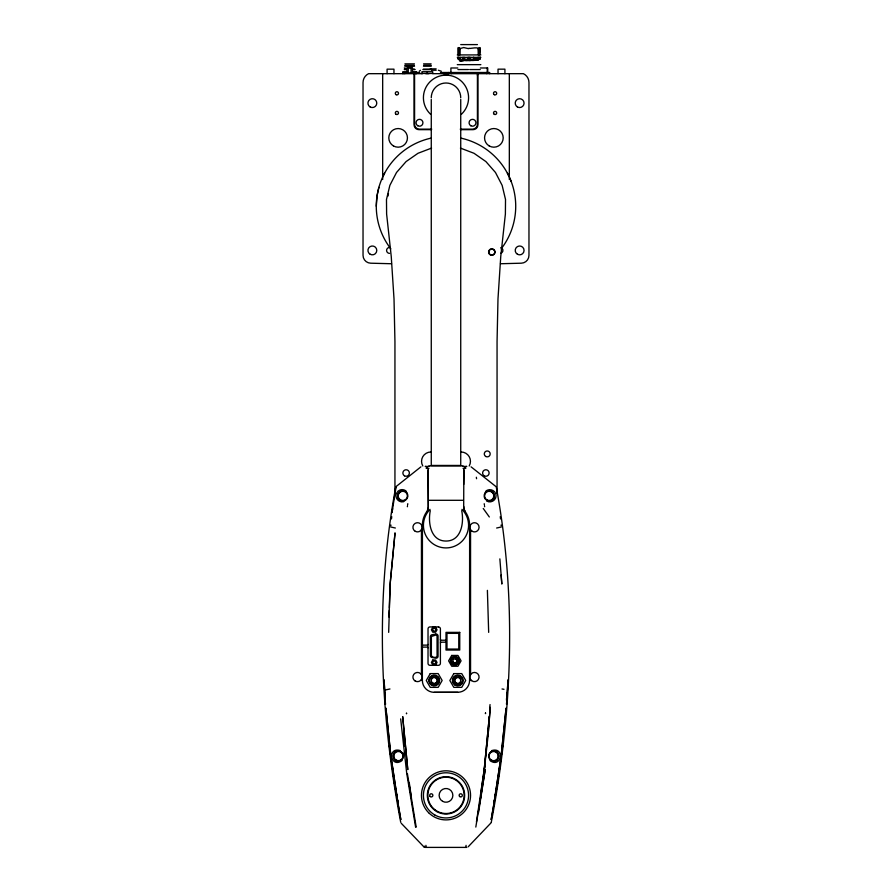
<?xml version="1.0" encoding="UTF-8"?>
<svg xmlns="http://www.w3.org/2000/svg" width="892" height="892" viewBox="0 0 892 892"><rect width="100%" height="100%" fill="white"/><g stroke="black" fill="none" stroke-linecap="round" stroke-linejoin="round"><path stroke-width="1.34" d="M458.811 54.914L458.655 48.659L459.257 48.179L459.28 54.914M459.625 54.914L459.759 48.201L459.781 54.914M460.729 99.425L460.729 465.446L431.271 465.446L431.271 99.436M463.271 57.367L462.814 58.827L464.542 58.839L464.542 57.367M478.368 54.914L478.402 48.201L478.525 54.914M478.87 54.914C478.134 44.912 480.431 47.354 479.495 54.914L479.874 47.544M385.288 694.355L385.288 692.995M459.268 58.839C458.153 54.713 459.759 62.418 460.25 57.367M468.11 58.749L468.177 57.367L468.088 58.839L470.051 58.839L470.051 57.367M473.83 58.56L473.83 57.367C472.883 60.723 476.161 57.244 475.347 57.634M478.212 58.56L478.212 57.367C477.075 58.917 479.417 59.652 479.127 57.935M479.874 47.822L479.785 48.636M462.837 58.839L462.87 57.367L462.747 58.56M468.166 58.56L468.177 57.367M463.728 484.445L463.985 470.207M388.667 632.361L389.358 610.407M389.447 607.664L390.228 582.967L395.011 533.082L390.228 582.967L388.901 616.985M459.023 57.367L459.034 58.604M480.219 57.634L480.13 58.649L480.242 57.422M501.092 525.644L501.126 524.987M506.466 700.198L506.589 698.012M376.29 206.23L377.093 195.604L378.888 187.365M465.981 846.497L466.07 845.348M487.991 736.591L490.232 707.401L487.991 736.591L483.564 776.564L485.17 763.63M459.146 54.914L459.28 48.201L458.733 48.636M475.38 58.805L475.369 57.935M501.159 755.769L506.054 708.281L501.159 755.769L494.012 802.967L499.899 764.054M489.73 707.401L490.043 704.568M407.611 504.95L407.778 503.69M391.454 518.888L391.755 516.702M407.365 506.745L407.466 505.965M480.799 793.724L484.233 769.506L489.329 716.622L484.233 769.506L476.451 821.922M481.513 791.416L479.64 803.759M392.614 508.663L391.989 512.677L396.059 487.043M478.547 812.512L485.215 769.606L475.815 827.074M491.28 822.29C512.398 711.928 516.914 597.584 496.22 486.798L471.076 466.839M383.069 176.248L384.63 173.16M491.091 822.814L468.177 846.798M419.262 71.226L420.455 70.312M478.48 48.681C477.543 46.507 468.69 49.238 469.002 48.213M479.985 58.805L479.829 57.367M458.276 47.822L458.276 54.914L458.276 47.544M428.026 644.448L427.346 645.128L422.384 645.128M440.403 642.876L441.094 642.184L446 642.184M485.293 492.44C494.703 484.624 498.595 504.181 486.898 500.557M420.924 466.839L395.78 486.809C375.086 597.584 379.602 711.939 400.72 822.29M402.169 759.672C391.978 767.287 389.659 746.637 401.255 751.744M401.902 760.642C390.752 768.804 386.905 746.794 400.062 750.495M459.737 48.213L459.146 48.636M485.549 491.403C488.56 488.292 494.358 489.585 495.684 493.7A3.981 2.542 79.8 0 1 496.041 495.751C496.208 500.379 490.455 503.623 486.586 500.925M401.233 823.271L423.823 846.798L424.536 846.341L424.124 847.054L424.391 846.43M473.641 58.827L473.596 57.367M459.67 48.681L463.673 47.544L468.601 48.67M490.734 751.744C502.308 746.671 500.055 767.064 489.931 759.761M431.583 148.094L418.025 153.268L406.105 161.564L396.527 172.479L389.86 185.369L386.481 199.496L386.615 214.013L391.242 256.417L394.019 298.987L394.944 341.636L394.944 493.332M405.091 500.557C401.813 502.218 397.576 499.542 397.687 495.885A2.999 1.706 -79.8 0 1 398.022 494.079C399.215 490.511 404.422 489.619 406.797 492.54M491.726 750.596C504.983 746.403 501.516 768.748 490.154 760.698M478.692 59.942L478.012 59.764M460.818 61.035L460.138 60.946L462.758 60.756M477.833 60.255L465.657 60.667M496.643 528.019L501.393 526.949M385.199 690.007L389.96 688.97M414.256 73.579L416.542 73.389M432.743 73.456L421.938 73.456M476.607 60.243L477.443 60.199M470.708 60.433L469.069 60.478M443.893 75.251L448.107 75.251M403.585 501.739C399.839 502.731 395.858 499.587 395.959 495.751A3.981 2.542 -79.8 0 1 396.304 493.733L398.022 491.169L400.006 489.976A14.863 9.288 -77.7 0 1 406.44 491.403M462.703 60.667L464.141 60.611M473.474 59.374L474.745 59.329M475.915 60.043L459.402 60.589L461.03 60.734M472.648 60.388L473.998 60.344M465.368 59.931L459.402 60.21L461.03 60.344M500.468 263.742L521.318 263.196A7.85 7.85 0 0 0 528.967 255.346L528.967 82.51A9.823 9.823 0 0 0 523.426 73.679L433.211 73.679M472.392 60.388L473.685 60.355M466.605 59.809L465.234 59.842L478.681 59.385M464.241 58.839L464.253 57.935M463.383 58.839L464.52 58.839M460.729 44.6L477.421 44.6M457.295 54.914L480.855 54.914M457.295 57.367L480.855 57.367M468.768 58.56L469.37 58.56M458.276 59.329L479.874 59.329M404.912 63.856L414.434 63.856M423.566 63.856L431.126 63.856M457.295 64.648L480.855 64.648M404.912 65.328L414.434 65.328M423.566 65.328L431.126 65.328M404.812 66.22L414.535 66.22M423.466 66.22L431.226 66.22M406.808 66.9L412.528 66.9M404.266 67.982L405.28 67.982M457.786 67.982L450.906 67.982L450.906 72.497M480.364 67.982L487.734 67.982L487.734 72.497M430.29 68.862L436.177 68.862M404.723 69.163L406.228 69.163M413.174 69.163L414.624 69.163M423.377 69.163L431.315 69.163M457.919 69.554L468.445 69.554M469.705 69.554L480.219 69.554M404.266 69.609L405.849 69.609M413.487 69.609L415.07 69.609M422.931 69.609L431.761 69.609M431.683 70.245L436.177 70.245M438.373 70.245L441.317 71.226M406.919 71.717L402.794 71.717L402.794 73.679M413.487 71.717L416.542 71.717L416.542 73.679M415.594 72.497L419.742 72.497M440.47 72.497L489.697 72.497L489.697 73.679M403.485 72.888L415.862 72.888M422.306 73.679L368.574 73.679A9.823 9.823 0 0 0 363.033 82.51L363.033 255.346A7.85 7.85 0 0 0 370.682 263.196L391.532 263.742M425.752 73.679L428.94 73.679M477.421 75.251L477.934 73.679L477.934 124.757A4.906 4.906 0 0 1 473.016 129.663L460.551 129.663M431.728 129.15L419.485 129.15A4.906 4.906 0 0 1 414.579 124.244L414.579 73.679M460.272 129.15L472.515 129.15A4.906 4.906 0 0 0 477.421 124.244L477.421 73.679M431.449 129.663L418.984 129.663A4.906 4.906 0 0 1 414.066 124.757L414.066 73.679M428.818 465.936L463.082 465.936M429.375 466.427L425.216 466.427A1.427 1.427 0 0 1 426.198 466.828L428.06 468.679L428.16 469.917L428.316 506.4A9.812 9.812 0 0 1 427.48 510.224M462.625 466.427L466.784 466.427A1.427 1.427 0 0 0 465.802 466.828L463.94 468.679L463.84 469.917L463.684 506.4A9.812 9.812 0 0 0 465.412 511.975M426.198 468.389L428.929 468.389M463.071 468.389L465.802 468.389M428.818 500.3L463.082 500.3M446 640.222L441.094 640.222L440.403 639.531M422.384 647.101L427.346 647.101L428.026 647.782M422.429 525.343L422.373 680.484A11.841 11.841 0 0 0 434.214 692.326L457.786 692.27A11.786 11.786 0 0 0 469.571 680.484L469.627 525.343A23.627 23.627 0 0 0 465.457 511.941A9.812 9.812 0 0 1 463.728 506.388M434.214 692.326L457.786 692.326M425.239 847.4L466.772 847.4M469.315 57.367L469.883 57.634M402.794 73.389L405.091 73.579M502.04 688.97L503.991 689.304M460.172 58.827L459.871 57.935M390.607 526.949L395.357 528.019M460.417 148.094L473.975 153.268L485.895 161.564L495.473 172.479L502.14 185.369L505.519 199.496L505.385 214.013L500.758 256.417L497.981 298.987L497.056 341.636L497.056 493.332M478.424 48.213L479.004 54.914M458.12 58.783L458.321 57.367M483.252 508.496L489.329 516.981M402.883 752.893L403.229 753.506M507.37 173.16L508.931 176.248M509.667 177.843L511.194 181.555M470.051 58.805L469.928 57.935M415.616 827.174L406.719 773.331L400.675 718.885M407.376 773.554L416.185 827.074M392.101 764.054L397.988 802.967L390.841 755.769L385.946 708.281L390.841 755.769M476.35 477.242L476.562 478.725M409.227 782.429L411.424 797.704M484.523 505.965L484.635 506.734M500.245 516.702L500.546 518.888M484.222 503.701L484.389 504.95M457.908 57.389L458.009 58.616L457.997 57.367M403.652 732.522L404.946 746.303M501.126 574.95L501.839 584.059L499.866 558.883M425.93 845.348L426.019 846.497M390.874 524.987L390.908 525.644M487.389 590.37L488.671 632.361M428.015 470.207L428.272 506.388A9.812 9.812 0 0 1 426.588 511.975M506.712 692.995L506.712 694.355M509.332 73.679L509.332 179.526M504.917 73.679L504.917 69.163L498.037 69.163L498.037 73.679M487.244 67.982L487.244 72.497M486.753 72.497L486.753 73.679M478.881 57.367L478.881 58.839M477.9 57.367L477.9 58.839M470.552 529.725L470.552 674.943M470.552 679.47L470.552 680.484M461.71 510.703C464.175 522.444 461.432 541.11 446 541.054C430.568 541.11 427.825 522.444 430.29 510.703M451.397 72.497L451.397 73.679M448.453 72.497L448.453 73.679M432.743 73.679L432.743 71.717L421.938 71.717L421.938 73.679M427.346 71.717L427.346 73.456M421.448 529.502L421.448 674.943M421.448 679.47L421.448 680.484M412.505 72.888L412.505 68.182L406.841 68.182L406.841 72.888M411.089 68.182L411.089 72.888M408.257 68.182L408.257 72.888M393.963 73.679L393.963 69.163L387.083 69.163L387.083 73.679M382.668 73.679L382.668 179.526M431.271 97.73A14.729 14.729 0 0 1 446 83.001A14.729 14.729 0 0 1 460.729 97.73M461.967 509.377A22.579 22.579 0 0 1 461.967 541.31A22.579 22.579 0 0 1 430.033 541.31A22.579 22.579 0 0 1 430.033 509.377M403.296 500.947A5.084 5.084 0 0 1 398.077 494.023A5.084 5.084 0 0 1 406.618 492.54A5.084 5.084 0 0 1 404.031 500.813M457.117 661.451A2.353 2.353 0 0 1 456.503 662.511M456.013 662.879A2.353 2.353 0 0 1 452.802 662.02M452.802 659.667A2.353 2.353 0 0 1 453.66 658.798M456.013 658.798A2.353 2.353 0 0 1 457.117 660.236M460.673 682.146A3.334 3.334 0 0 1 458.644 683.707M456.916 683.707A3.334 3.334 0 0 1 456.113 677.586M459.447 677.586A3.334 3.334 0 0 1 460.673 678.812M435.887 677.586A3.334 3.334 0 0 1 435.084 683.707M433.356 683.707A3.334 3.334 0 0 1 431.327 682.146M431.327 678.812A3.334 3.334 0 0 1 432.553 677.586M422.373 525.343A23.627 23.627 0 0 1 426.543 511.941M422.786 465.981A9.333 9.333 0 0 1 430.869 451.999M461.131 451.999A9.333 9.333 0 0 1 469.214 465.981M500.769 247.575A2.944 2.944 0 0 1 500.769 253.261M387.975 196.062A58.917 58.917 0 0 1 388.466 193.564M430.412 114.076A22.579 22.579 0 0 1 429.911 81.886A22.579 22.579 0 0 1 462.089 81.886A22.579 22.579 0 0 1 461.588 114.076M389.536 253.361A2.944 2.944 0 0 1 386.593 250.418A2.944 2.944 0 0 1 389.536 247.474M460.751 138.093A69.71 69.71 0 0 1 501.181 248.835M390.819 248.835A69.71 69.71 0 0 1 431.249 138.093M479.495 48.659L479.483 54.914L479.495 48.659M480.152 57.367L480.152 58.56L480.152 57.367M508.005 680.061L506.556 704.212L508.005 680.061M485.516 712.987L485.46 713.622A29.023 16.981 -64.6 0 1 485.516 712.987M431.382 636.442L431.36 655.564C431.918 657.426 436.456 658.341 437.08 656.222L437.047 635.762L435.92 635.037L431.382 636.442M502.653 745.545L497.625 782.63L491.191 819.503L497.625 782.63L502.653 745.545M432.798 627.31L431.382 629.763L432.798 632.216L435.63 632.216L437.047 629.763L435.63 627.31L432.798 627.31M432.798 660.013L431.382 662.466L432.798 664.919L435.63 664.919L437.047 662.466L435.63 660.013L432.798 660.013M430.245 673.605L426.276 680.484L430.245 687.353L438.184 687.353L442.153 680.484L438.184 673.605L430.245 673.605M451.72 655.442L448.598 660.838L451.72 666.246L457.953 666.246L461.075 660.838L457.953 655.442L451.72 655.442M453.816 673.605L449.847 680.484L453.816 687.353L461.755 687.353L465.724 680.484L461.755 673.605L453.816 673.605M435.753 634.067L431.996 634.736A1.962 1.962 0 0 0 430.379 636.665L430.379 655.564A1.962 1.962 0 0 0 431.996 657.493L435.753 658.162A1.962 1.962 0 0 0 438.061 656.222L438.061 636.007A1.962 1.962 0 0 0 435.753 634.067M470.82 59.697L472.024 59.675L470.82 59.697M476.328 59.363L475.626 59.396L476.417 59.363M476.339 60.266L475.447 60.299L476.339 60.266M463.818 59.876L462.703 59.92L463.818 59.876M469.069 59.742L467.977 59.775L469.069 59.742M438.44 626.92L430 626.92A1.962 1.962 0 0 0 428.026 628.882L428.026 663.347A1.962 1.962 0 0 0 430 665.309L438.44 665.309A1.962 1.962 0 0 0 440.403 663.347L440.403 628.882A1.962 1.962 0 0 0 438.44 626.92M459.748 632.372L446 632.372L446 650.045L459.748 650.045L459.748 632.372M458.767 633.353L446.981 633.353L446.981 649.064L458.767 649.064L458.767 633.353M400.809 819.503L394.375 782.63L389.347 745.545L394.375 782.63L400.809 819.503M407.767 769.506L402.671 716.622L407.767 769.506M406.54 713.622L406.484 712.987A29.023 16.981 64.6 0 1 406.54 713.622M385.455 704.39L384.106 680.061L385.455 704.39M436.667 811.519A18.654 18.654 0 0 0 464.654 795.363A18.654 18.654 0 0 0 436.667 779.207A18.654 18.654 0 0 0 436.667 811.519M434.939 809.769A18.163 18.163 0 0 0 464.007 797.727A18.163 18.163 0 0 0 439.054 778.582A18.163 18.163 0 0 0 434.939 809.769M430.145 796.489A1.594 1.594 0 0 0 432.81 795.776A1.594 1.594 0 0 0 430.858 793.824A1.594 1.594 0 0 0 430.145 796.489M459.603 796.489A1.594 1.594 0 0 0 462.268 795.776A1.594 1.594 0 0 0 460.317 793.824A1.594 1.594 0 0 0 459.603 796.489M442.566 801.317A6.868 6.868 0 0 0 452.868 795.363A6.868 6.868 0 0 0 442.566 789.409A6.868 6.868 0 0 0 442.566 801.317M471.556 680.618A4.616 4.616 0 0 0 479.026 677.786A4.616 4.616 0 0 0 472.838 672.724A4.616 4.616 0 0 0 471.556 680.618M472.169 531.309A4.616 4.616 0 0 0 479.093 527.306A4.616 4.616 0 0 0 472.169 523.314A4.616 4.616 0 0 0 472.169 531.309M415.215 531.298A4.616 4.616 0 0 0 422.139 527.306A4.616 4.616 0 0 0 415.226 523.303A4.616 4.616 0 0 0 415.215 531.298M415.215 681.042A4.616 4.616 0 0 0 422.139 677.039A4.616 4.616 0 0 0 415.215 673.047A4.616 4.616 0 0 0 415.215 681.042M486.664 500.289A5.084 5.084 0 0 0 494.279 495.885A5.084 5.084 0 0 0 486.664 491.481A5.084 5.084 0 0 0 486.664 500.289M491.079 760.486A5.084 5.084 0 0 0 498.706 756.082A5.084 5.084 0 0 0 491.079 751.688A5.084 5.084 0 0 0 491.079 760.486M395.836 760.486A5.084 5.084 0 0 0 403.463 756.082A5.084 5.084 0 0 0 395.836 751.688A5.084 5.084 0 0 0 395.836 760.486M428.639 812.712A24.552 24.552 0 0 0 469.716 801.718A24.552 24.552 0 0 0 439.644 771.647A24.552 24.552 0 0 0 428.639 812.712M486.898 499.888A4.616 4.616 0 0 0 493.822 495.885A4.616 4.616 0 0 0 486.898 491.893A4.616 4.616 0 0 0 486.898 499.888M491.314 760.084A4.616 4.616 0 0 0 498.238 756.082A4.616 4.616 0 0 0 491.314 752.09A4.616 4.616 0 0 0 491.314 760.084M396.07 760.084A4.616 4.616 0 0 0 402.994 756.082A4.616 4.616 0 0 0 396.07 752.09A4.616 4.616 0 0 0 396.07 760.084M400.486 499.888A4.616 4.616 0 0 0 407.41 495.885A4.616 4.616 0 0 0 400.486 491.893A4.616 4.616 0 0 0 400.486 499.888M452.623 664.674A4.415 4.415 0 0 0 459.257 660.838A4.415 4.415 0 0 0 452.623 657.014A4.415 4.415 0 0 0 452.623 664.674M455.087 685.156A5.397 5.397 0 0 0 463.182 680.484A5.397 5.397 0 0 0 455.087 675.802A5.397 5.397 0 0 0 455.087 685.156M431.516 685.156A5.397 5.397 0 0 0 439.622 680.484A5.397 5.397 0 0 0 431.516 675.802A5.397 5.397 0 0 0 431.516 685.156M434.705 814.92A22.579 22.579 0 0 0 468.579 795.363A22.579 22.579 0 0 0 434.705 775.806A22.579 22.579 0 0 0 434.705 814.92M433.479 631.045A1.472 1.472 0 0 0 435.686 629.763A1.472 1.472 0 0 0 433.479 628.492A1.472 1.472 0 0 0 433.479 631.045M433.479 663.737A1.472 1.472 0 0 0 435.686 662.466A1.472 1.472 0 0 0 433.479 661.184A1.472 1.472 0 0 0 433.479 663.737M452.032 663.648A3.969 3.969 0 0 0 458.666 661.864A3.969 3.969 0 0 0 453.805 657.014A3.969 3.969 0 0 0 452.032 663.648M455.355 684.688A4.861 4.861 0 0 0 462.647 680.484A4.861 4.861 0 0 0 455.355 676.27A4.861 4.861 0 0 0 455.355 684.688M431.784 684.688A4.861 4.861 0 0 0 439.076 680.484A4.861 4.861 0 0 0 431.784 676.27A4.861 4.861 0 0 0 431.784 684.688M452.946 664.116A3.78 3.78 0 0 0 458.622 660.838A3.78 3.78 0 0 0 452.946 657.571A3.78 3.78 0 0 0 452.946 664.116M455.399 684.599A4.761 4.761 0 0 0 462.547 680.484A4.761 4.761 0 0 0 455.399 676.359A4.761 4.761 0 0 0 455.399 684.599M431.839 684.599A4.761 4.761 0 0 0 438.976 680.484A4.761 4.761 0 0 0 431.839 676.359A4.761 4.761 0 0 0 431.839 684.599M453.85 662.544A1.962 1.962 0 0 0 456.804 660.838A1.962 1.962 0 0 0 453.85 659.143A1.962 1.962 0 0 0 453.85 662.544M456.314 683.027A2.944 2.944 0 0 0 460.729 680.484A2.944 2.944 0 0 0 456.314 677.931A2.944 2.944 0 0 0 456.314 683.027M432.743 683.027A2.944 2.944 0 0 0 437.158 680.484A2.944 2.944 0 0 0 432.743 677.931A2.944 2.944 0 0 0 432.743 683.027M489.53 254.343A3.245 3.245 0 0 0 494.948 252.893A3.245 3.245 0 0 0 490.99 248.924A3.245 3.245 0 0 0 489.53 254.343M485.761 456.47A2.944 2.944 0 0 0 490.187 453.917A2.944 2.944 0 0 0 485.761 451.363A2.944 2.944 0 0 0 485.761 456.47M484.233 475.837A3.267 3.267 0 0 0 489.128 473.016A3.267 3.267 0 0 0 484.233 470.184A3.267 3.267 0 0 0 484.233 475.837M404.5 475.837A3.267 3.267 0 0 0 409.395 473.016A3.267 3.267 0 0 0 404.5 470.184A3.267 3.267 0 0 0 404.5 475.837M517.427 106.962A4.415 4.415 0 0 0 524.061 103.138A4.415 4.415 0 0 0 517.427 99.302A4.415 4.415 0 0 0 517.427 106.962M517.427 254.242A4.415 4.415 0 0 0 524.061 250.418A4.415 4.415 0 0 0 517.427 246.593A4.415 4.415 0 0 0 517.427 254.242M370.147 254.242A4.415 4.415 0 0 0 376.781 250.418A4.415 4.415 0 0 0 370.147 246.593A4.415 4.415 0 0 0 370.147 254.242M370.147 106.962A4.415 4.415 0 0 0 376.781 103.138A4.415 4.415 0 0 0 370.147 99.302A4.415 4.415 0 0 0 370.147 106.962M396.115 94.697A1.594 1.594 0 0 0 398.501 93.314A1.594 1.594 0 0 0 396.115 91.932A1.594 1.594 0 0 0 396.115 94.697M396.115 114.332A1.594 1.594 0 0 0 398.501 112.95A1.594 1.594 0 0 0 396.115 111.578A1.594 1.594 0 0 0 396.115 114.332M494.302 94.697A1.594 1.594 0 0 0 496.688 93.314A1.594 1.594 0 0 0 494.302 91.932A1.594 1.594 0 0 0 494.302 94.697M494.302 114.332A1.594 1.594 0 0 0 496.688 112.95A1.594 1.594 0 0 0 494.302 111.578A1.594 1.594 0 0 0 494.302 114.332M393.461 145.942A9.333 9.333 0 0 0 407.454 137.87A9.333 9.333 0 0 0 393.461 129.786A9.333 9.333 0 0 0 393.461 145.942M489.206 145.942A9.333 9.333 0 0 0 503.2 137.87A9.333 9.333 0 0 0 489.206 129.786A9.333 9.333 0 0 0 489.206 145.942M490.355 254.61A2.944 2.944 0 0 0 494.77 252.057A2.944 2.944 0 0 0 490.355 249.504A2.944 2.944 0 0 0 490.355 254.61M417.768 125.75A3.434 3.434 0 0 0 422.931 122.773A3.434 3.434 0 0 0 417.768 119.796A3.434 3.434 0 0 0 417.768 125.75M470.798 125.75A3.434 3.434 0 0 0 475.949 122.773A3.434 3.434 0 0 0 470.798 119.796A3.434 3.434 0 0 0 470.798 125.75"/></g></svg>
